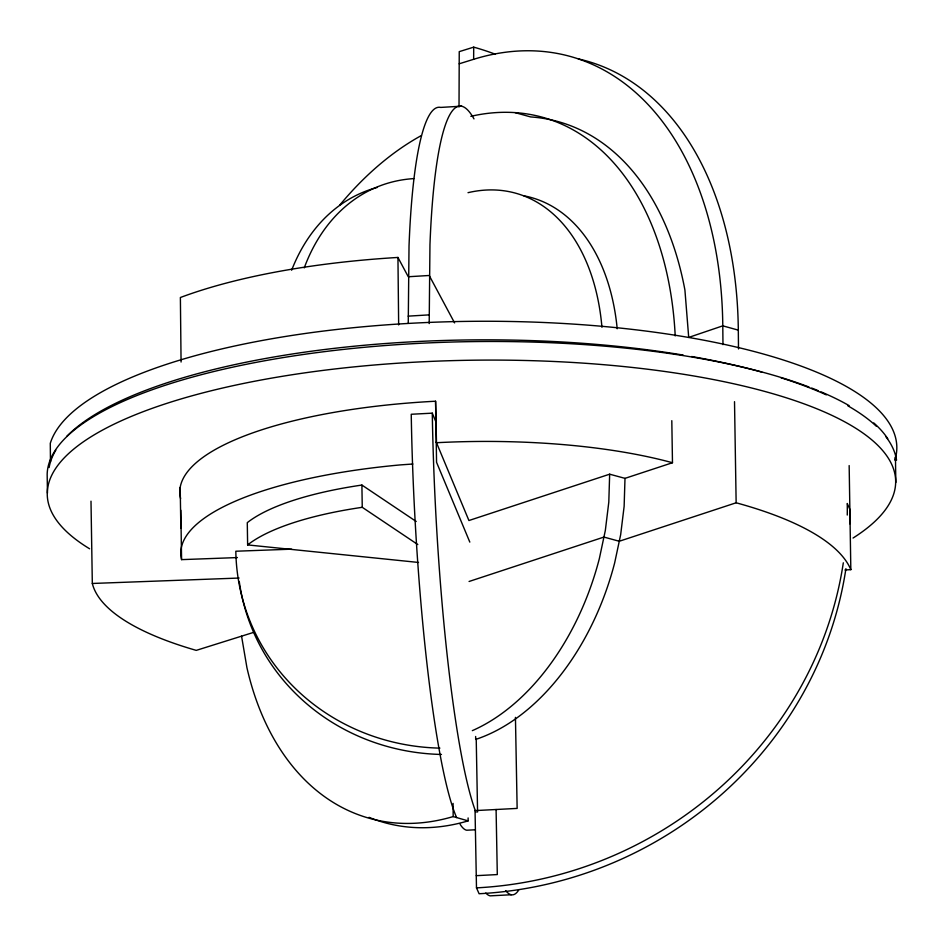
<?xml version="1.0" encoding="UTF-8"?>
<svg xmlns="http://www.w3.org/2000/svg" width="943" height="943" viewBox="0 0 943 943"><rect width="100%" height="100%" fill="white"/><g stroke="black" fill="none" stroke-linecap="round" stroke-linejoin="round"><path stroke-width="1.41" d="M408.248 323.378L409.026 245.887A299.945 45.217 86.6 0 1 440.723 107.419L461.657 106.17M429.195 323.567L429.961 244.626A299.945 45.217 86.6 0 1 473.975 118.889M459.017 107.019L459.241 51.641L473.704 47.15A380.512 266.563 72.7 0 1 495.264 54.211M738.499 348.945L738.31 330.133L722.786 325.842A367.794 239.322 -74.5 0 0 473.645 59.303L473.704 47.15M671.805 420.672L672.477 462.73L624.997 478.36L609.661 474.188L608.801 502.124L605.335 530.449L599.335 558.669A221.039 146.389 -74.7 0 1 472.325 730.648M624.997 478.36L624.136 506.308L620.671 534.634L614.671 562.853A221.039 146.389 -74.7 0 1 475.685 739.418L475.637 736.483M609.661 474.188L468.919 520.524L436.232 442.09M469.072 581.477L603.933 537.074L619.268 541.258L736.141 502.784A380.512 114.386 -0.9 0 1 850.834 569.666L849.16 465.571M254.162 632.211L196.25 650.375A360.615 108.398 -0.9 0 1 92.32 583.469L90.999 501.169M459.194 63.794L473.645 59.303M412.869 464.015L400.233 464.911A291.882 87.746 -0.9 0 0 181.586 559.635L180.797 510.222M408.166 316.141L429.1 314.879M435.902 421.851L432.283 413.164L411.242 414.26A321.186 36.4 87 0 0 456.612 817.569M844.94 569.973L850.834 569.666M475.201 829.781L466.785 830.217A321.186 36.4 87 0 1 460.078 824.229M476.25 875.67L497.303 874.574L496.089 809.507M511.283 894.754L490.23 895.85A367.794 41.681 87 0 1 485.786 893.033M291.646 549.168L235.821 551.231A214.674 204.254 -14 0 0 439.898 748.129M181.586 559.635L237.4 557.572M92.32 583.469L239.098 578.047M416.228 521.491L361.9 485.056A216.371 65.043 -0.9 0 0 247.278 522.658L247.632 544.913L418.515 562.452M515.137 112.641L530.661 116.932A321.186 208.992 -74.5 0 1 684.913 290.043L688.708 337.417L722.786 325.842L722.975 344.655M241.561 636.16L246.925 667.644A299.945 203.806 -73.9 0 0 453.17 816.579L468.129 820.881L468.117 817.946M247.632 544.913A216.371 65.043 -0.9 0 1 362.253 507.31L417.796 544.547M454.597 322.919L429.206 275.486L408.272 276.747L397.946 257.451A360.615 110.838 -0.6 0 0 180.384 297.505L181.068 362.029M515.444 717.375L517.141 808.41L475.048 810.603L476.486 887.87L479.103 893.74A380.512 362.619 -24 0 0 845.918 568.676M180.608 498.541A291.882 87.746 -0.9 0 1 435.572 401.223L436.491 442.715A289.76 87.098 -0.9 0 1 672.477 462.73M469.814 542.107L436.562 462.318L435.572 401.223M476.215 738.64L477.582 812.064M895.838 482.462L895.544 463.862A424.256 127.529 -0.9 0 0 895.119 457.225M734.514 401.671L736.141 502.784M361.9 485.056L362.253 507.31M180.196 487.437L180.856 528.292M47.456 493.083L47.162 474.47A424.256 127.529 -0.9 0 1 337.264 350.112A424.256 127.529 -0.9 0 1 809 387.019M397.946 257.451L398.653 324.911M50.474 461.905L50.285 443.328A424.256 130.393 -0.6 0 1 512.921 321.528A424.256 130.393 -0.6 0 1 894.895 460.125M453.088 803.389L453.17 816.579M523.848 195.802A210.595 137.03 -74.5 0 1 617.205 328.777M470.828 116.331A321.186 208.992 -74.5 0 1 675.212 335.932M339.763 205.091A321.186 208.992 -74.5 0 1 421.061 135.709M578.33 58.914A367.794 239.322 -74.5 0 1 738.31 330.133M304.235 267.895A214.674 155.795 69.5 0 1 413.918 178.604M291.635 270.228A214.674 155.795 69.5 0 1 377.247 187.445M468.023 192.678A210.595 137.03 -74.5 0 1 601.94 327.304M49.119 467.551A424.256 130.393 -0.6 0 1 55.814 450.224M66.764 436.35A424.256 130.393 -0.6 0 1 683.168 355.063M691.655 356.513A424.256 130.393 -0.6 0 1 761.873 372.12M780.981 377.766A424.256 130.393 -0.6 0 1 826.327 394.869M847.84 405.796A424.256 130.393 -0.6 0 1 876.283 426.201M885.677 436.432A424.256 130.393 -0.6 0 1 896.557 460.196M849.82 523.825A380.512 362.619 -24 0 0 849.855 509.35L847.25 503.479A380.512 362.619 -24 0 1 847.262 515.055M89.597 548.779A424.256 127.529 -0.9 0 1 472.372 360.214A424.256 127.529 -0.9 0 1 853.061 538.029M811.734 388.08A424.256 127.529 -0.9 0 1 818.418 390.756M821.011 391.84A424.256 127.529 -0.9 0 1 849.171 405.655M873.772 422.935A424.256 127.529 -0.9 0 1 887.74 438.707M468.129 820.881A299.945 203.806 -73.9 0 1 369.067 817.345M518.709 890.039A367.794 41.681 87 0 1 505.707 890.628M441.465 754.459A214.674 204.254 -14 0 1 239.251 581.442M475.991 812.442A321.186 36.4 87 0 1 432.283 413.164M843.313 562.806A380.512 362.619 -24 0 1 476.486 887.87"/></g></svg>
